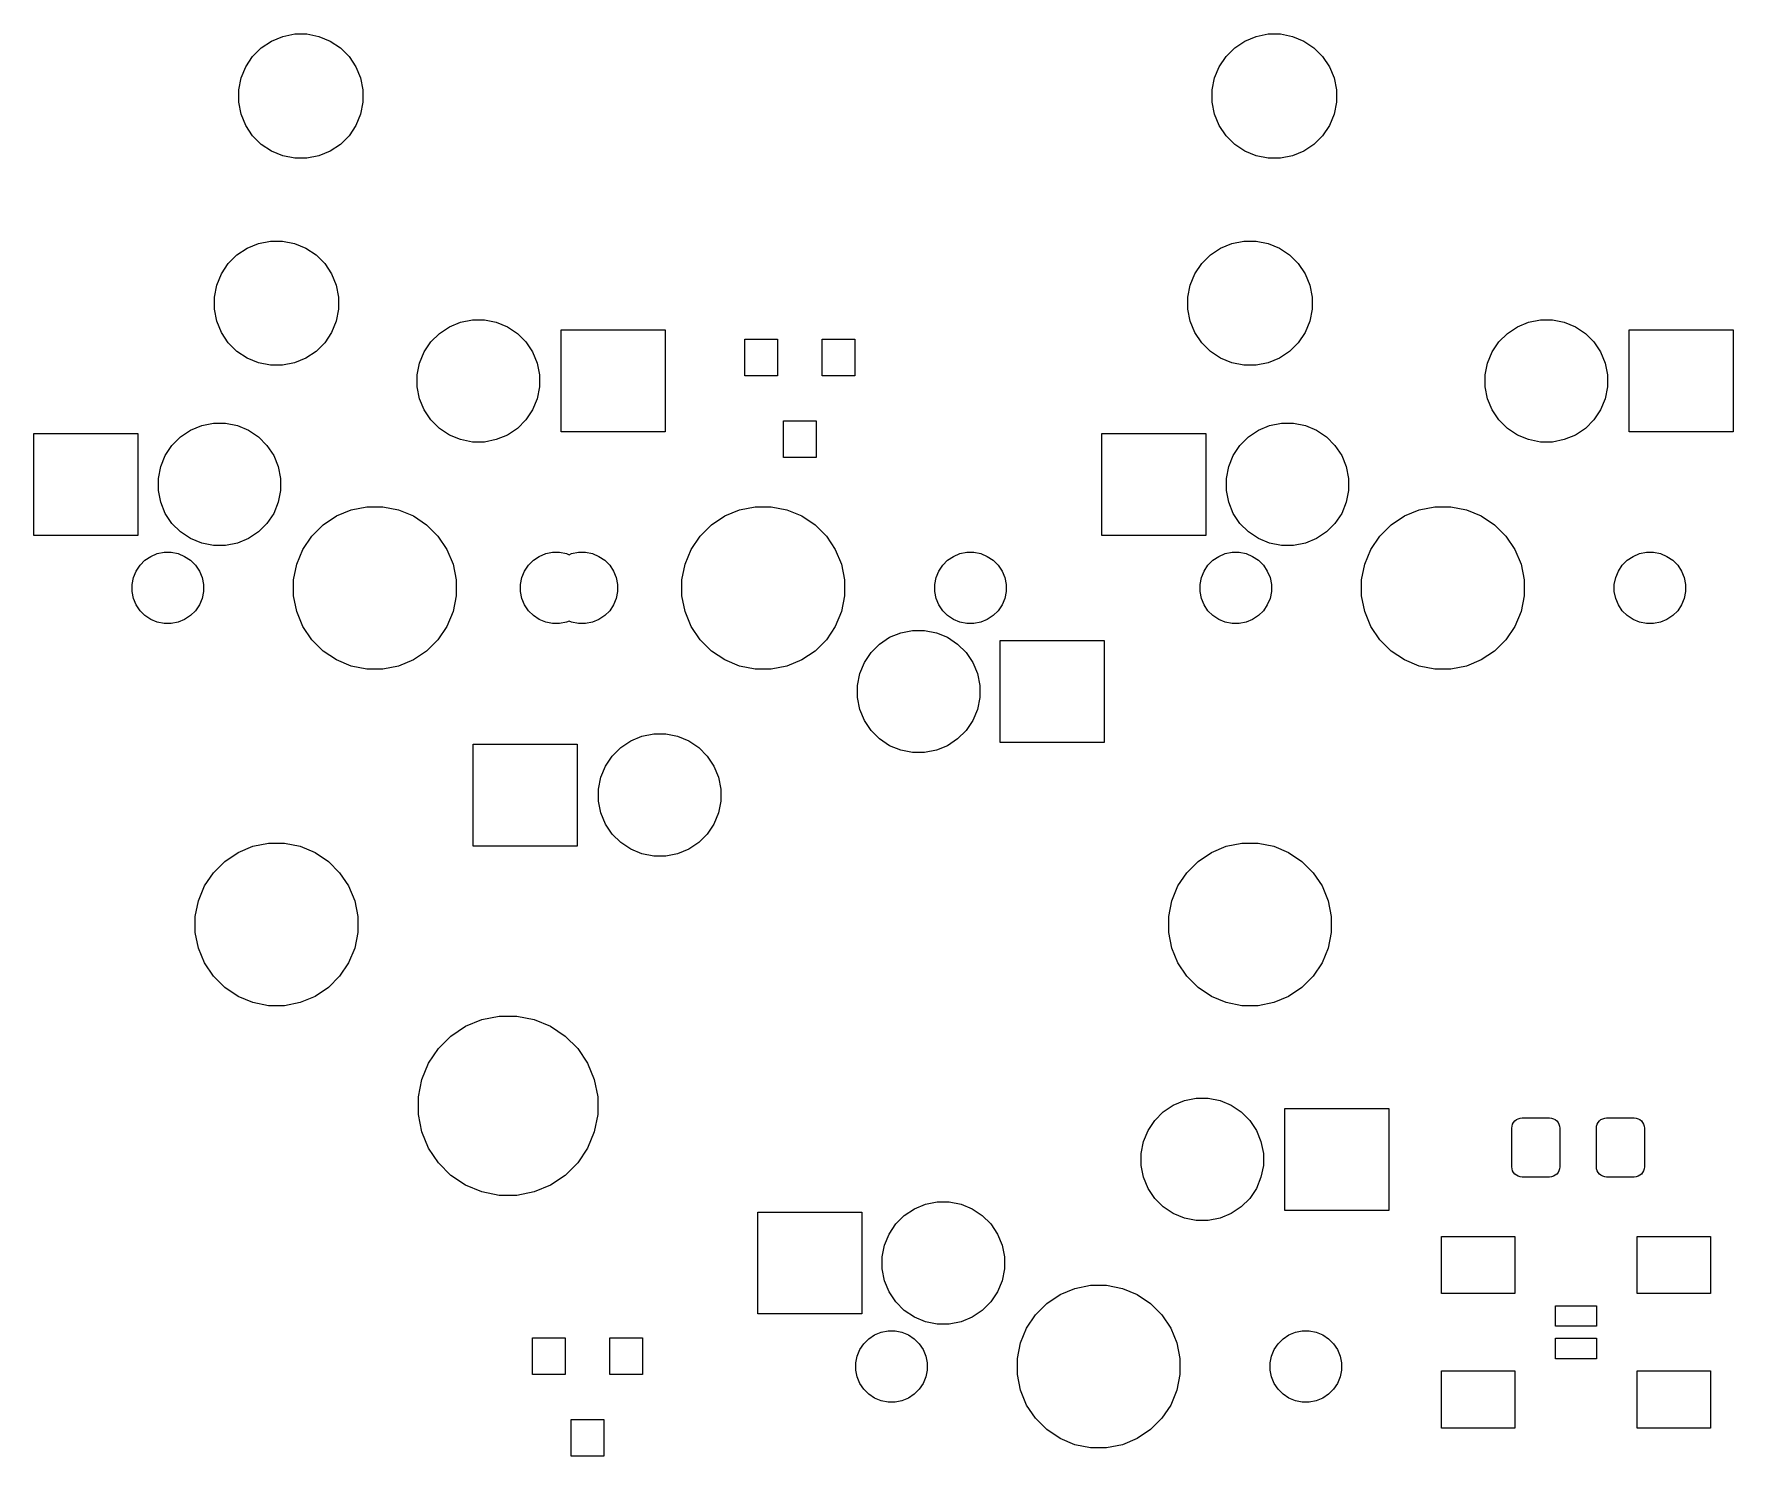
# Model space of a CAD drawing. Extents: x 25 to 360, y 20 to 134.
# Drawn here: x 318.78 to 360.45, y 39 to 73.89 of the extents above; entities that cross this region are included whole.
import ezdxf

# ---------------------------------------------------------------- set-up
doc = ezdxf.new("R2010")
doc.units = 0
doc.layers.add('BLACK', color=7, linetype='CONTINUOUS')

msp = doc.modelspace()

# ---------------------------------------------------------------- linework, layer by layer
at = {"layer": 'BLACK', "linetype": 'CONTINUOUS'}
for p, q in [((324.603, 73.713), (324.88, 73.8278)), ((324.88, 73.8278), (325.175, 73.8864)), ((325.175, 73.8864), (325.475, 73.8864)), ((325.475, 73.8864), (325.769, 73.8278)), ((325.769, 73.8278), (326.047, 73.713)), ((348.479, 73.713), (348.756, 73.8278)), ((348.756, 73.8278), (349.051, 73.8864)), ((349.051, 73.8864), (349.351, 73.8864)), ((349.351, 73.8864), (349.645, 73.8278)), ((349.645, 73.8278), (349.923, 73.713)), ((324.141, 73.3339), (324.353, 73.5462)), ((324.353, 73.5462), (324.603, 73.713)), ((326.047, 73.713), (326.296, 73.5462)), ((326.296, 73.5462), (326.509, 73.3339)), ((348.017, 73.3339), (348.229, 73.5462)), ((348.229, 73.5462), (348.479, 73.713)), ((349.923, 73.713), (350.172, 73.5462)), ((350.172, 73.5462), (350.385, 73.3339)), ((323.859, 72.8069), (323.974, 73.0843)), ((323.974, 73.0843), (324.141, 73.3339)), ((326.509, 73.3339), (326.675, 73.0843)), ((326.675, 73.0843), (326.79, 72.8069)), ((347.735, 72.8069), (347.85, 73.0843)), ((347.85, 73.0843), (348.017, 73.3339)), ((350.385, 73.3339), (350.551, 73.0843)), ((350.551, 73.0843), (350.666, 72.8069)), ((323.801, 72.5125), (323.859, 72.8069)), ((323.801, 72.2123), (323.801, 72.5125)), ((326.79, 72.8069), (326.849, 72.5125)), ((326.849, 72.5125), (326.849, 72.2123)), ((347.677, 72.5125), (347.735, 72.8069)), ((347.677, 72.2123), (347.677, 72.5125)), ((350.666, 72.8069), (350.725, 72.5125)), ((350.725, 72.5125), (350.725, 72.2123)), ((323.859, 71.9179), (323.801, 72.2123)), ((326.849, 72.2123), (326.79, 71.9179)), ((347.735, 71.9179), (347.677, 72.2123)), ((350.725, 72.2123), (350.666, 71.9179)), ((323.974, 71.6405), (323.859, 71.9179)), ((326.79, 71.9179), (326.675, 71.6405)), ((347.85, 71.6405), (347.735, 71.9179)), ((350.666, 71.9179), (350.551, 71.6405)), ((324.141, 71.3909), (323.974, 71.6405)), ((324.353, 71.1786), (324.141, 71.3909)), ((326.509, 71.3909), (326.296, 71.1786)), ((326.675, 71.6405), (326.509, 71.3909)), ((348.017, 71.3909), (347.85, 71.6405)), ((348.229, 71.1786), (348.017, 71.3909)), ((350.385, 71.3909), (350.172, 71.1786)), ((350.551, 71.6405), (350.385, 71.3909)), ((324.603, 71.0119), (324.353, 71.1786)), ((324.88, 70.897), (324.603, 71.0119)), ((325.175, 70.8384), (324.88, 70.897)), ((325.769, 70.897), (325.475, 70.8384)), ((326.047, 71.0119), (325.769, 70.897)), ((326.296, 71.1786), (326.047, 71.0119)), ((348.479, 71.0119), (348.229, 71.1786)), ((348.756, 70.897), (348.479, 71.0119)), ((349.051, 70.8384), (348.756, 70.897)), ((349.645, 70.897), (349.351, 70.8384)), ((349.923, 71.0119), (349.645, 70.897)), ((350.172, 71.1786), (349.923, 71.0119)), ((325.475, 70.8384), (325.175, 70.8384)), ((349.351, 70.8384), (349.051, 70.8384)), ((324.284, 68.7478), (324.578, 68.8064)), ((324.578, 68.8064), (324.879, 68.8064)), ((324.879, 68.8064), (325.173, 68.7478)), ((348.16, 68.7478), (348.454, 68.8064)), ((348.454, 68.8064), (348.755, 68.8064)), ((348.755, 68.8064), (349.049, 68.7478)), ((323.545, 68.2539), (323.757, 68.4662)), ((323.757, 68.4662), (324.007, 68.633)), ((324.007, 68.633), (324.284, 68.7478)), ((325.173, 68.7478), (325.45, 68.633)), ((325.45, 68.633), (325.7, 68.4662)), ((325.7, 68.4662), (325.912, 68.2539)), ((347.421, 68.2539), (347.633, 68.4662)), ((347.633, 68.4662), (347.883, 68.633)), ((347.883, 68.633), (348.16, 68.7478)), ((349.049, 68.7478), (349.326, 68.633)), ((349.326, 68.633), (349.576, 68.4662)), ((349.576, 68.4662), (349.788, 68.2539)), ((323.263, 67.7269), (323.378, 68.0043)), ((323.378, 68.0043), (323.545, 68.2539)), ((325.912, 68.2539), (326.079, 68.0043)), ((326.079, 68.0043), (326.194, 67.7269)), ((347.139, 67.7269), (347.254, 68.0043)), ((347.254, 68.0043), (347.421, 68.2539)), ((349.788, 68.2539), (349.955, 68.0043)), ((349.955, 68.0043), (350.07, 67.7269)), ((323.204, 67.4325), (323.263, 67.7269)), ((326.194, 67.7269), (326.252, 67.4325)), ((347.08, 67.4325), (347.139, 67.7269)), ((350.07, 67.7269), (350.128, 67.4325)), ((323.204, 67.1323), (323.204, 67.4325)), ((323.263, 66.8379), (323.204, 67.1323)), ((326.252, 67.1323), (326.194, 66.8379)), ((326.252, 67.4325), (326.252, 67.1323)), ((347.08, 67.1323), (347.08, 67.4325)), ((347.139, 66.8379), (347.08, 67.1323)), ((350.128, 67.1323), (350.07, 66.8379)), ((350.128, 67.4325), (350.128, 67.1323)), ((323.378, 66.5605), (323.263, 66.8379)), ((326.194, 66.8379), (326.079, 66.5605)), ((328.724, 66.5425), (328.97, 66.7067)), ((328.97, 66.7067), (329.243, 66.8198)), ((329.243, 66.8198), (329.533, 66.8774)), ((329.533, 66.8774), (329.828, 66.8774)), ((329.828, 66.8774), (330.118, 66.8198)), ((330.118, 66.8198), (330.391, 66.7067)), ((330.391, 66.7067), (330.636, 66.5425)), ((347.254, 66.5605), (347.139, 66.8379)), ((350.07, 66.8379), (349.955, 66.5605)), ((354.918, 66.5425), (355.163, 66.7067)), ((355.163, 66.7067), (355.436, 66.8198)), ((355.436, 66.8198), (355.726, 66.8774)), ((355.726, 66.8774), (356.022, 66.8774)), ((356.022, 66.8774), (356.312, 66.8198)), ((356.312, 66.8198), (356.585, 66.7067)), ((356.585, 66.7067), (356.83, 66.5425)), ((323.545, 66.3109), (323.378, 66.5605)), ((323.757, 66.0986), (323.545, 66.3109)), ((325.912, 66.3109), (325.7, 66.0986)), ((326.079, 66.5605), (325.912, 66.3109)), ((328.351, 66.0879), (328.515, 66.3336)), ((328.515, 66.3336), (328.724, 66.5425)), ((330.636, 66.5425), (330.845, 66.3336)), ((330.845, 66.3336), (331.01, 66.0879)), ((331.707, 64.1274), (331.707, 66.6274)), ((331.707, 66.6274), (334.257, 66.6274)), ((334.257, 66.6274), (334.257, 64.1274)), ((336.213, 65.4974), (336.213, 66.3974)), ((336.213, 66.3974), (337.013, 66.3974)), ((337.013, 66.3974), (337.013, 65.4974)), ((338.113, 65.4974), (338.113, 66.3974)), ((338.113, 66.3974), (338.913, 66.3974)), ((338.913, 66.3974), (338.913, 65.4974)), ((347.421, 66.3109), (347.254, 66.5605)), ((347.633, 66.0986), (347.421, 66.3109)), ((349.788, 66.3109), (349.576, 66.0986)), ((349.955, 66.5605), (349.788, 66.3109)), ((354.545, 66.0879), (354.709, 66.3336)), ((354.709, 66.3336), (354.918, 66.5425)), ((356.83, 66.5425), (357.039, 66.3336)), ((357.039, 66.3336), (357.203, 66.0879)), ((357.901, 64.1274), (357.901, 66.6274)), ((357.901, 66.6274), (360.451, 66.6274)), ((360.451, 66.6274), (360.451, 64.1274)), ((324.007, 65.9318), (323.757, 66.0986)), ((324.284, 65.817), (324.007, 65.9318)), ((325.45, 65.9318), (325.173, 65.817)), ((325.7, 66.0986), (325.45, 65.9318)), ((328.238, 65.8149), (328.351, 66.0879)), ((331.01, 66.0879), (331.123, 65.8149)), ((347.883, 65.9318), (347.633, 66.0986)), ((348.16, 65.817), (347.883, 65.9318)), ((349.326, 65.9318), (349.049, 65.817)), ((349.576, 66.0986), (349.326, 65.9318)), ((354.432, 65.8149), (354.545, 66.0879)), ((357.203, 66.0879), (357.316, 65.8149)), ((324.578, 65.7584), (324.284, 65.817)), ((324.879, 65.7584), (324.578, 65.7584)), ((325.173, 65.817), (324.879, 65.7584)), ((328.18, 65.5251), (328.238, 65.8149)), ((328.18, 65.2297), (328.18, 65.5251)), ((331.123, 65.8149), (331.18, 65.5251)), ((331.18, 65.5251), (331.18, 65.2297)), ((337.013, 65.4974), (336.213, 65.4974)), ((338.913, 65.4974), (338.113, 65.4974)), ((348.454, 65.7584), (348.16, 65.817)), ((348.755, 65.7584), (348.454, 65.7584)), ((349.049, 65.817), (348.755, 65.7584)), ((354.374, 65.5251), (354.432, 65.8149)), ((354.374, 65.2297), (354.374, 65.5251)), ((357.316, 65.8149), (357.374, 65.5251)), ((357.374, 65.5251), (357.374, 65.2297)), ((328.238, 64.9399), (328.18, 65.2297)), ((331.18, 65.2297), (331.123, 64.9399)), ((354.432, 64.9399), (354.374, 65.2297)), ((357.374, 65.2297), (357.316, 64.9399)), ((328.351, 64.6669), (328.238, 64.9399)), ((328.515, 64.4212), (328.351, 64.6669)), ((331.01, 64.6669), (330.845, 64.4212)), ((331.123, 64.9399), (331.01, 64.6669)), ((354.545, 64.6669), (354.432, 64.9399)), ((354.709, 64.4212), (354.545, 64.6669)), ((357.203, 64.6669), (357.039, 64.4212)), ((357.316, 64.9399), (357.203, 64.6669)), ((322.62, 64.1667), (322.893, 64.2798)), ((322.893, 64.2798), (323.183, 64.3374)), ((323.183, 64.3374), (323.478, 64.3374)), ((323.478, 64.3374), (323.768, 64.2798)), ((323.768, 64.2798), (324.041, 64.1667)), ((328.724, 64.2123), (328.515, 64.4212)), ((328.97, 64.0481), (328.724, 64.2123)), ((330.636, 64.2123), (330.391, 64.0481)), ((330.845, 64.4212), (330.636, 64.2123)), ((337.163, 63.4974), (337.163, 64.3974)), ((337.163, 64.3974), (337.963, 64.3974)), ((337.963, 64.3974), (337.963, 63.4974)), ((348.813, 64.1667), (349.086, 64.2798)), ((349.086, 64.2798), (349.376, 64.3374)), ((349.376, 64.3374), (349.672, 64.3374)), ((349.672, 64.3374), (349.962, 64.2798)), ((349.962, 64.2798), (350.235, 64.1667)), ((354.918, 64.2123), (354.709, 64.4212)), ((355.163, 64.0481), (354.918, 64.2123)), ((356.83, 64.2123), (356.585, 64.0481)), ((357.039, 64.4212), (356.83, 64.2123)), ((318.78, 61.5874), (318.78, 64.0874)), ((318.78, 64.0874), (321.33, 64.0874)), ((321.33, 64.0874), (321.33, 61.5874)), ((322.001, 63.5479), (322.165, 63.7936)), ((322.165, 63.7936), (322.374, 64.0025)), ((322.374, 64.0025), (322.62, 64.1667)), ((324.041, 64.1667), (324.286, 64.0025)), ((324.286, 64.0025), (324.495, 63.7936)), ((324.495, 63.7936), (324.66, 63.5479)), ((329.243, 63.935), (328.97, 64.0481)), ((329.533, 63.8774), (329.243, 63.935)), ((329.828, 63.8774), (329.533, 63.8774)), ((330.118, 63.935), (329.828, 63.8774)), ((330.391, 64.0481), (330.118, 63.935)), ((334.257, 64.1274), (331.707, 64.1274)), ((344.974, 61.5874), (344.974, 64.0874)), ((344.974, 64.0874), (347.524, 64.0874)), ((347.524, 64.0874), (347.524, 61.5874)), ((348.195, 63.5479), (348.359, 63.7936)), ((348.359, 63.7936), (348.568, 64.0025)), ((348.568, 64.0025), (348.813, 64.1667)), ((350.235, 64.1667), (350.48, 64.0025)), ((350.48, 64.0025), (350.689, 63.7936)), ((350.689, 63.7936), (350.853, 63.5479)), ((355.436, 63.9351), (355.163, 64.0481)), ((355.726, 63.8774), (355.436, 63.9351)), ((356.022, 63.8774), (355.726, 63.8774)), ((356.312, 63.9351), (356.022, 63.8774)), ((356.585, 64.0481), (356.312, 63.9351)), ((360.451, 64.1274), (357.901, 64.1274)), ((321.888, 63.2749), (322.001, 63.5479)), ((324.66, 63.5479), (324.773, 63.2749)), ((337.963, 63.4974), (337.163, 63.4974)), ((348.082, 63.2749), (348.195, 63.5479)), ((350.853, 63.5479), (350.966, 63.2749)), ((321.83, 62.9851), (321.888, 63.2749)), ((321.83, 62.6897), (321.83, 62.9851)), ((324.773, 63.2749), (324.83, 62.9851)), ((324.83, 62.9851), (324.83, 62.6897)), ((348.024, 62.9851), (348.082, 63.2749)), ((348.024, 62.6897), (348.024, 62.9851)), ((350.966, 63.2749), (351.024, 62.9851)), ((351.024, 62.9851), (351.024, 62.6897)), ((321.888, 62.3999), (321.83, 62.6897)), ((324.83, 62.6897), (324.773, 62.3999)), ((348.082, 62.3999), (348.024, 62.6897)), ((351.024, 62.6897), (350.966, 62.3999)), ((322.001, 62.1269), (321.888, 62.3999)), ((322.165, 61.8812), (322.001, 62.1269)), ((324.66, 62.1269), (324.495, 61.8812)), ((324.773, 62.3999), (324.66, 62.1269)), ((326.196, 62.0644), (326.559, 62.2147)), ((326.559, 62.2147), (326.944, 62.2913)), ((326.944, 62.2913), (327.337, 62.2913)), ((327.337, 62.2913), (327.722, 62.2147)), ((327.722, 62.2147), (328.085, 62.0644)), ((335.722, 62.0644), (336.085, 62.2147)), ((336.085, 62.2147), (336.47, 62.2913)), ((336.47, 62.2913), (336.863, 62.2913)), ((336.863, 62.2913), (337.248, 62.2147)), ((337.248, 62.2147), (337.611, 62.0644)), ((348.195, 62.1269), (348.082, 62.3999)), ((348.359, 61.8812), (348.195, 62.1269)), ((350.853, 62.1269), (350.689, 61.8812)), ((350.966, 62.3999), (350.853, 62.1269)), ((352.39, 62.0644), (352.752, 62.2147)), ((352.752, 62.2147), (353.138, 62.2913)), ((353.138, 62.2913), (353.53, 62.2913)), ((353.53, 62.2913), (353.916, 62.2147)), ((353.916, 62.2147), (354.278, 62.0644)), ((322.374, 61.6723), (322.165, 61.8812)), ((324.495, 61.8812), (324.286, 61.6723)), ((325.591, 61.5684), (325.869, 61.8462)), ((325.869, 61.8462), (326.196, 62.0644)), ((328.085, 62.0644), (328.411, 61.8462)), ((328.411, 61.8462), (328.689, 61.5684)), ((335.118, 61.5684), (335.395, 61.8462)), ((335.395, 61.8462), (335.722, 62.0644)), ((337.611, 62.0644), (337.938, 61.8462)), ((337.938, 61.8462), (338.215, 61.5684)), ((348.568, 61.6723), (348.359, 61.8812)), ((350.689, 61.8812), (350.48, 61.6723)), ((351.785, 61.5684), (352.063, 61.8462)), ((352.063, 61.8462), (352.39, 62.0644)), ((354.278, 62.0644), (354.605, 61.8462)), ((354.605, 61.8462), (354.883, 61.5684)), ((321.33, 61.5874), (318.78, 61.5874)), ((322.62, 61.5081), (322.374, 61.6723)), ((322.893, 61.395), (322.62, 61.5081)), ((323.183, 61.3374), (322.893, 61.395)), ((323.478, 61.3374), (323.183, 61.3374)), ((323.768, 61.395), (323.478, 61.3374)), ((324.041, 61.5081), (323.768, 61.395)), ((324.286, 61.6723), (324.041, 61.5081)), ((325.373, 61.2419), (325.591, 61.5684)), ((328.689, 61.5684), (328.907, 61.2419)), ((334.9, 61.2419), (335.118, 61.5684)), ((338.215, 61.5684), (338.433, 61.2419)), ((347.524, 61.5874), (344.974, 61.5874)), ((348.813, 61.5081), (348.568, 61.6723)), ((349.086, 61.3951), (348.813, 61.5081)), ((349.376, 61.3374), (349.086, 61.3951)), ((349.672, 61.3374), (349.376, 61.3374)), ((349.962, 61.3951), (349.672, 61.3374)), ((350.235, 61.5081), (349.962, 61.3951)), ((350.48, 61.6723), (350.235, 61.5081)), ((351.567, 61.2419), (351.785, 61.5684)), ((354.883, 61.5684), (355.101, 61.2419)), ((321.285, 60.7119), (321.381, 60.8552)), ((321.381, 60.8552), (321.502, 60.9771)), ((321.502, 60.9771), (321.646, 61.0728)), ((321.646, 61.0728), (321.805, 61.1388)), ((321.805, 61.1388), (321.974, 61.1724)), ((321.974, 61.1724), (322.146, 61.1724)), ((322.146, 61.1724), (322.315, 61.1388)), ((322.315, 61.1388), (322.475, 61.0728)), ((322.475, 61.0728), (322.618, 60.9771)), ((322.618, 60.9771), (322.74, 60.8552)), ((322.74, 60.8552), (322.836, 60.7119)), ((325.146, 60.4938), (325.223, 60.879)), ((325.223, 60.879), (325.373, 61.2419)), ((328.907, 61.2419), (329.058, 60.879)), ((329.058, 60.879), (329.134, 60.4938)), ((330.811, 60.7119), (330.907, 60.8552)), ((330.907, 60.8552), (331.029, 60.9771)), ((331.029, 60.9771), (331.172, 61.0728)), ((331.172, 61.0728), (331.331, 61.1388)), ((331.331, 61.1388), (331.5, 61.1724)), ((331.5, 61.1724), (331.673, 61.1724)), ((331.673, 61.1724), (331.842, 61.1388)), ((331.842, 61.1388), (331.903, 61.1132)), ((331.903, 61.1132), (331.965, 61.1388)), ((331.965, 61.1388), (332.134, 61.1724)), ((332.134, 61.1724), (332.306, 61.1724)), ((332.306, 61.1724), (332.475, 61.1388)), ((332.475, 61.1388), (332.635, 61.0728)), ((332.635, 61.0728), (332.778, 60.9771)), ((332.778, 60.9771), (332.9, 60.8552)), ((332.9, 60.8552), (332.996, 60.7119)), ((334.673, 60.4938), (334.749, 60.879)), ((334.749, 60.879), (334.9, 61.2419)), ((338.433, 61.2419), (338.584, 60.879)), ((338.584, 60.879), (338.66, 60.4938)), ((340.971, 60.7119), (341.067, 60.8552)), ((341.067, 60.8552), (341.189, 60.9771)), ((341.189, 60.9771), (341.332, 61.0728)), ((341.332, 61.0728), (341.491, 61.1388)), ((341.491, 61.1388), (341.66, 61.1724)), ((341.66, 61.1724), (341.833, 61.1724)), ((341.833, 61.1724), (342.002, 61.1388)), ((342.002, 61.1388), (342.161, 61.0728)), ((342.161, 61.0728), (342.304, 60.9771)), ((342.304, 60.9771), (342.426, 60.8552)), ((342.426, 60.8552), (342.522, 60.7119)), ((347.479, 60.7119), (347.574, 60.8552)), ((347.574, 60.8552), (347.696, 60.9771)), ((347.696, 60.9771), (347.84, 61.0728)), ((347.84, 61.0728), (347.999, 61.1388)), ((347.999, 61.1388), (348.168, 61.1724)), ((348.168, 61.1724), (348.34, 61.1724)), ((348.34, 61.1724), (348.509, 61.1388)), ((348.509, 61.1388), (348.668, 61.0728)), ((348.668, 61.0728), (348.812, 60.9771)), ((348.812, 60.9771), (348.934, 60.8552)), ((348.934, 60.8552), (349.029, 60.7119)), ((351.34, 60.4938), (351.417, 60.879)), ((351.417, 60.879), (351.567, 61.2419)), ((355.101, 61.2419), (355.251, 60.879)), ((355.251, 60.879), (355.328, 60.4938)), ((357.639, 60.7119), (357.734, 60.8552)), ((357.734, 60.8552), (357.856, 60.9771)), ((357.856, 60.9771), (358, 61.0728)), ((358, 61.0728), (358.159, 61.1388)), ((358.159, 61.1388), (358.328, 61.1724)), ((358.328, 61.1724), (358.5, 61.1724)), ((358.5, 61.1724), (358.669, 61.1388)), ((358.669, 61.1388), (358.828, 61.0728)), ((358.828, 61.0728), (358.972, 60.9771)), ((358.972, 60.9771), (359.094, 60.8552)), ((359.094, 60.8552), (359.189, 60.7119)), ((321.185, 60.3836), (321.219, 60.5526)), ((321.219, 60.5526), (321.285, 60.7119)), ((322.836, 60.7119), (322.902, 60.5526)), ((322.902, 60.5526), (322.935, 60.3836)), ((325.146, 60.101), (325.146, 60.4938)), ((329.134, 60.4938), (329.134, 60.101)), ((330.711, 60.3836), (330.745, 60.5526)), ((330.745, 60.5526), (330.811, 60.7119)), ((332.996, 60.7119), (333.062, 60.5526)), ((333.062, 60.5526), (333.095, 60.3836)), ((334.673, 60.101), (334.673, 60.4938)), ((338.66, 60.4938), (338.66, 60.101)), ((340.871, 60.3836), (340.905, 60.5526)), ((340.905, 60.5526), (340.971, 60.7119)), ((342.522, 60.7119), (342.588, 60.5526)), ((342.588, 60.5526), (342.621, 60.3836)), ((347.379, 60.3836), (347.413, 60.5526)), ((347.413, 60.5526), (347.479, 60.7119)), ((349.029, 60.7119), (349.095, 60.5526)), ((349.095, 60.5526), (349.129, 60.3836)), ((351.34, 60.101), (351.34, 60.4938)), ((355.328, 60.4938), (355.328, 60.101)), ((357.539, 60.3836), (357.573, 60.5526)), ((357.573, 60.5526), (357.639, 60.7119)), ((359.189, 60.7119), (359.255, 60.5526)), ((359.255, 60.5526), (359.289, 60.3836)), ((321.185, 60.2112), (321.185, 60.3836)), ((321.219, 60.0422), (321.185, 60.2112)), ((321.285, 59.8829), (321.219, 60.0422)), ((322.902, 60.0422), (322.836, 59.8829)), ((322.935, 60.2112), (322.902, 60.0422)), ((322.935, 60.3836), (322.935, 60.2112)), ((325.223, 59.7158), (325.146, 60.101)), ((329.134, 60.101), (329.058, 59.7158)), ((330.711, 60.2112), (330.711, 60.3836)), ((330.745, 60.0422), (330.711, 60.2112)), ((330.811, 59.8829), (330.745, 60.0422)), ((333.062, 60.0422), (332.996, 59.8829)), ((333.095, 60.2112), (333.062, 60.0422)), ((333.095, 60.3836), (333.095, 60.2112)), ((334.749, 59.7158), (334.673, 60.101)), ((338.66, 60.101), (338.584, 59.7158)), ((340.871, 60.2112), (340.871, 60.3836)), ((340.905, 60.0422), (340.871, 60.2112)), ((340.971, 59.8829), (340.905, 60.0422)), ((342.588, 60.0422), (342.522, 59.8829)), ((342.621, 60.2112), (342.588, 60.0422)), ((342.621, 60.3836), (342.621, 60.2112)), ((347.379, 60.2112), (347.379, 60.3836)), ((347.413, 60.0422), (347.379, 60.2112)), ((347.479, 59.8829), (347.413, 60.0422)), ((349.095, 60.0422), (349.029, 59.8829)), ((349.129, 60.2112), (349.095, 60.0422)), ((349.129, 60.3836), (349.129, 60.2112)), ((351.417, 59.7158), (351.34, 60.101)), ((355.328, 60.101), (355.251, 59.7158)), ((357.539, 60.2112), (357.539, 60.3836)), ((357.573, 60.0422), (357.539, 60.2112)), ((357.639, 59.8829), (357.573, 60.0422)), ((359.255, 60.0422), (359.189, 59.8829)), ((359.289, 60.2112), (359.255, 60.0422)), ((359.289, 60.3836), (359.289, 60.2112)), ((321.381, 59.7396), (321.285, 59.8829)), ((321.502, 59.6177), (321.381, 59.7396)), ((321.646, 59.522), (321.502, 59.6177)), ((322.618, 59.6177), (322.475, 59.522)), ((322.74, 59.7396), (322.618, 59.6177)), ((322.836, 59.8829), (322.74, 59.7396)), ((325.373, 59.3529), (325.223, 59.7158)), ((329.058, 59.7158), (328.907, 59.3529)), ((330.907, 59.7396), (330.811, 59.8829)), ((331.029, 59.6177), (330.907, 59.7396)), ((331.172, 59.522), (331.029, 59.6177)), ((332.778, 59.6177), (332.635, 59.522)), ((332.9, 59.7396), (332.778, 59.6177)), ((332.996, 59.8829), (332.9, 59.7396)), ((334.9, 59.3529), (334.749, 59.7158)), ((338.584, 59.7158), (338.433, 59.3529)), ((341.067, 59.7396), (340.971, 59.8829)), ((341.189, 59.6177), (341.067, 59.7396)), ((341.332, 59.522), (341.189, 59.6177)), ((342.304, 59.6177), (342.161, 59.522)), ((342.426, 59.7396), (342.304, 59.6177)), ((342.522, 59.8829), (342.426, 59.7396)), ((347.574, 59.7396), (347.479, 59.8829)), ((347.696, 59.6178), (347.574, 59.7396)), ((347.84, 59.522), (347.696, 59.6178)), ((348.812, 59.6178), (348.668, 59.522)), ((348.934, 59.7396), (348.812, 59.6178)), ((349.029, 59.8829), (348.934, 59.7396)), ((351.567, 59.3529), (351.417, 59.7158)), ((355.251, 59.7158), (355.101, 59.3529)), ((357.734, 59.7396), (357.639, 59.8829)), ((357.856, 59.6178), (357.734, 59.7396)), ((358, 59.522), (357.856, 59.6178)), ((358.972, 59.6178), (358.828, 59.522)), ((359.094, 59.7396), (358.972, 59.6178)), ((359.189, 59.8829), (359.094, 59.7396)), ((321.805, 59.456), (321.646, 59.522)), ((321.974, 59.4224), (321.805, 59.456)), ((322.146, 59.4224), (321.974, 59.4224)), ((322.315, 59.456), (322.146, 59.4224)), ((322.475, 59.522), (322.315, 59.456)), ((325.591, 59.0264), (325.373, 59.3529)), ((328.907, 59.3529), (328.689, 59.0264)), ((331.331, 59.456), (331.172, 59.522)), ((331.5, 59.4224), (331.331, 59.456)), ((331.673, 59.4224), (331.5, 59.4224)), ((331.842, 59.456), (331.673, 59.4224)), ((331.903, 59.4816), (331.842, 59.456)), ((331.965, 59.456), (331.903, 59.4816)), ((332.134, 59.4224), (331.965, 59.456)), ((332.306, 59.4224), (332.134, 59.4224)), ((332.475, 59.456), (332.306, 59.4224)), ((332.635, 59.522), (332.475, 59.456)), ((335.118, 59.0264), (334.9, 59.3529)), ((338.433, 59.3529), (338.215, 59.0264)), ((339.766, 59.0867), (340.039, 59.1998)), ((340.039, 59.1998), (340.329, 59.2574)), ((340.329, 59.2574), (340.624, 59.2574)), ((340.624, 59.2574), (340.914, 59.1998)), ((340.914, 59.1998), (341.187, 59.0867)), ((341.491, 59.456), (341.332, 59.522)), ((341.66, 59.4224), (341.491, 59.456)), ((341.833, 59.4224), (341.66, 59.4224)), ((342.002, 59.456), (341.833, 59.4224)), ((342.161, 59.522), (342.002, 59.456)), ((347.999, 59.456), (347.84, 59.522)), ((348.168, 59.4224), (347.999, 59.456)), ((348.34, 59.4224), (348.168, 59.4224)), ((348.509, 59.456), (348.34, 59.4224)), ((348.668, 59.522), (348.509, 59.456)), ((351.785, 59.0264), (351.567, 59.3529)), ((355.101, 59.3529), (354.883, 59.0264)), ((358.159, 59.456), (358, 59.522)), ((358.328, 59.4224), (358.159, 59.456)), ((358.5, 59.4224), (358.328, 59.4224)), ((358.669, 59.456), (358.5, 59.4224)), ((358.828, 59.522), (358.669, 59.456)), ((325.869, 58.7486), (325.591, 59.0264)), ((328.689, 59.0264), (328.411, 58.7486)), ((335.395, 58.7486), (335.118, 59.0264)), ((338.215, 59.0264), (337.938, 58.7486)), ((339.311, 58.7136), (339.52, 58.9225)), ((339.52, 58.9225), (339.766, 59.0867)), ((341.187, 59.0867), (341.433, 58.9225)), ((341.433, 58.9225), (341.642, 58.7136)), ((342.476, 56.5074), (342.476, 59.0074)), ((342.476, 59.0074), (345.026, 59.0074)), ((345.026, 59.0074), (345.026, 56.5074)), ((352.063, 58.7486), (351.785, 59.0264)), ((354.883, 59.0264), (354.605, 58.7486)), ((326.196, 58.5304), (325.869, 58.7486)), ((326.559, 58.3801), (326.196, 58.5304)), ((326.944, 58.3035), (326.559, 58.3801)), ((327.722, 58.3801), (327.337, 58.3035)), ((328.085, 58.5304), (327.722, 58.3801)), ((328.411, 58.7486), (328.085, 58.5304)), ((335.722, 58.5304), (335.395, 58.7486)), ((336.085, 58.3801), (335.722, 58.5304)), ((336.47, 58.3035), (336.085, 58.3801)), ((337.248, 58.3801), (336.863, 58.3035)), ((337.611, 58.5304), (337.248, 58.3801)), ((337.938, 58.7486), (337.611, 58.5304)), ((339.034, 58.1949), (339.147, 58.4679)), ((339.147, 58.4679), (339.311, 58.7136)), ((341.642, 58.7136), (341.806, 58.4679)), ((341.806, 58.4679), (341.919, 58.1949)), ((352.39, 58.5304), (352.063, 58.7486)), ((352.752, 58.3801), (352.39, 58.5304)), ((353.138, 58.3035), (352.752, 58.3801)), ((353.916, 58.3801), (353.53, 58.3035)), ((354.278, 58.5304), (353.916, 58.3801)), ((354.605, 58.7486), (354.278, 58.5304)), ((327.337, 58.3035), (326.944, 58.3035)), ((336.863, 58.3035), (336.47, 58.3035)), ((338.976, 57.9051), (339.034, 58.1949)), ((341.919, 58.1949), (341.976, 57.9051)), ((353.53, 58.3035), (353.138, 58.3035)), ((338.976, 57.6097), (338.976, 57.9051)), ((339.034, 57.3199), (338.976, 57.6097)), ((341.976, 57.6097), (341.919, 57.3199)), ((341.976, 57.9051), (341.976, 57.6097)), ((339.147, 57.0469), (339.034, 57.3199)), ((341.919, 57.3199), (341.806, 57.0469)), ((333.689, 56.6598), (333.979, 56.7174)), ((333.979, 56.7174), (334.274, 56.7174)), ((334.274, 56.7174), (334.564, 56.6598)), ((339.311, 56.8012), (339.147, 57.0469)), ((339.52, 56.5923), (339.311, 56.8012)), ((341.642, 56.8012), (341.433, 56.5923)), ((341.806, 57.0469), (341.642, 56.8012)), ((329.549, 53.9674), (329.549, 56.4674)), ((329.549, 56.4674), (332.099, 56.4674)), ((332.099, 56.4674), (332.099, 53.9674)), ((332.961, 56.1736), (333.17, 56.3825)), ((333.17, 56.3825), (333.416, 56.5467)), ((333.416, 56.5467), (333.689, 56.6598)), ((334.564, 56.6598), (334.837, 56.5467)), ((334.837, 56.5467), (335.083, 56.3825)), ((335.083, 56.3825), (335.292, 56.1736)), ((339.766, 56.4281), (339.52, 56.5923)), ((340.039, 56.315), (339.766, 56.4281)), ((340.329, 56.2574), (340.039, 56.315)), ((340.624, 56.2574), (340.329, 56.2574)), ((340.914, 56.315), (340.624, 56.2574)), ((341.187, 56.4281), (340.914, 56.315)), ((341.433, 56.5923), (341.187, 56.4281)), ((345.026, 56.5074), (342.476, 56.5074)), ((332.684, 55.6549), (332.797, 55.9279)), ((332.797, 55.9279), (332.961, 56.1736)), ((335.292, 56.1736), (335.456, 55.9279)), ((335.456, 55.9279), (335.569, 55.6549)), ((332.626, 55.3651), (332.684, 55.6549)), ((335.569, 55.6549), (335.626, 55.3651)), ((332.626, 55.0697), (332.626, 55.3651)), ((332.684, 54.7799), (332.626, 55.0697)), ((335.626, 55.0697), (335.569, 54.7799)), ((335.626, 55.3651), (335.626, 55.0697)), ((332.797, 54.5069), (332.684, 54.7799)), ((335.569, 54.7799), (335.456, 54.5069)), ((332.961, 54.2612), (332.797, 54.5069)), ((333.17, 54.0523), (332.961, 54.2612)), ((335.292, 54.2612), (335.083, 54.0523)), ((335.456, 54.5069), (335.292, 54.2612)), ((323.457, 53.5912), (323.784, 53.8094)), ((323.784, 53.8094), (324.147, 53.9597)), ((324.147, 53.9597), (324.532, 54.0363)), ((324.532, 54.0363), (324.925, 54.0363)), ((324.925, 54.0363), (325.31, 53.9597)), ((325.31, 53.9597), (325.673, 53.8094)), ((325.673, 53.8094), (326, 53.5912)), ((332.099, 53.9674), (329.549, 53.9674)), ((333.416, 53.8881), (333.17, 54.0523)), ((333.689, 53.775), (333.416, 53.8881)), ((333.979, 53.7174), (333.689, 53.775)), ((334.564, 53.775), (334.274, 53.7174)), ((334.837, 53.8881), (334.564, 53.775)), ((335.083, 54.0523), (334.837, 53.8881)), ((347.333, 53.5912), (347.66, 53.8094)), ((347.66, 53.8094), (348.023, 53.9597)), ((348.023, 53.9597), (348.408, 54.0363)), ((348.408, 54.0363), (348.801, 54.0363)), ((348.801, 54.0363), (349.186, 53.9597)), ((349.186, 53.9597), (349.549, 53.8094)), ((349.549, 53.8094), (349.876, 53.5912)), ((323.18, 53.3134), (323.457, 53.5912)), ((326, 53.5912), (326.277, 53.3134)), ((334.274, 53.7174), (333.979, 53.7174)), ((347.056, 53.3134), (347.333, 53.5912)), ((349.876, 53.5912), (350.153, 53.3134)), ((322.811, 52.624), (322.962, 52.9869)), ((322.962, 52.9869), (323.18, 53.3134)), ((326.277, 53.3134), (326.495, 52.9869)), ((326.495, 52.9869), (326.646, 52.624)), ((346.687, 52.624), (346.838, 52.9869)), ((346.838, 52.9869), (347.056, 53.3134)), ((350.153, 53.3134), (350.371, 52.9869)), ((350.371, 52.9869), (350.522, 52.624)), ((322.735, 52.2388), (322.811, 52.624)), ((326.646, 52.624), (326.722, 52.2388)), ((346.611, 52.2388), (346.687, 52.624)), ((350.522, 52.624), (350.598, 52.2388)), ((322.735, 51.846), (322.735, 52.2388)), ((326.722, 52.2388), (326.722, 51.846)), ((346.611, 51.846), (346.611, 52.2388)), ((350.598, 52.2388), (350.598, 51.846)), ((322.811, 51.4608), (322.735, 51.846)), ((326.722, 51.846), (326.646, 51.4608)), ((346.687, 51.4608), (346.611, 51.846)), ((350.598, 51.846), (350.522, 51.4608)), ((322.962, 51.0979), (322.811, 51.4608)), ((326.646, 51.4608), (326.495, 51.0979)), ((346.838, 51.0979), (346.687, 51.4608)), ((350.522, 51.4608), (350.371, 51.0979)), ((323.18, 50.7714), (322.962, 51.0979)), ((326.495, 51.0979), (326.277, 50.7714)), ((347.056, 50.7714), (346.838, 51.0979)), ((350.371, 51.0979), (350.153, 50.7714)), ((323.457, 50.4936), (323.18, 50.7714)), ((323.784, 50.2754), (323.457, 50.4936)), ((326, 50.4936), (325.673, 50.2754)), ((326.277, 50.7714), (326, 50.4936)), ((347.333, 50.4936), (347.056, 50.7714)), ((347.66, 50.2754), (347.333, 50.4936)), ((349.876, 50.4936), (349.549, 50.2754)), ((350.153, 50.7714), (349.876, 50.4936)), ((324.147, 50.1251), (323.784, 50.2754)), ((324.532, 50.0485), (324.147, 50.1251)), ((324.925, 50.0485), (324.532, 50.0485)), ((325.31, 50.1251), (324.925, 50.0485)), ((325.673, 50.2754), (325.31, 50.1251)), ((348.023, 50.1251), (347.66, 50.2754)), ((348.408, 50.0485), (348.023, 50.1251)), ((348.801, 50.0485), (348.408, 50.0485)), ((349.186, 50.1251), (348.801, 50.0485)), ((349.549, 50.2754), (349.186, 50.1251)), ((329.366, 49.547), (329.766, 49.7129)), ((329.766, 49.7129), (330.191, 49.7974)), ((330.191, 49.7974), (330.624, 49.7974)), ((330.624, 49.7974), (331.049, 49.7129)), ((331.049, 49.7129), (331.45, 49.547)), ((328.699, 48.9998), (329.005, 49.3062)), ((329.005, 49.3062), (329.366, 49.547)), ((331.45, 49.547), (331.81, 49.3062)), ((331.81, 49.3062), (332.117, 48.9998)), ((328.458, 48.6395), (328.699, 48.9998)), ((332.117, 48.9998), (332.357, 48.6395)), ((328.292, 48.2391), (328.458, 48.6395)), ((332.357, 48.6395), (332.523, 48.2391)), ((328.208, 47.8141), (328.292, 48.2391)), ((332.523, 48.2391), (332.608, 47.8141)), ((328.208, 47.3807), (328.208, 47.8141)), ((332.608, 47.8141), (332.608, 47.3807)), ((346.476, 47.4445), (346.722, 47.6087)), ((346.722, 47.6087), (346.995, 47.7218)), ((346.995, 47.7218), (347.284, 47.7794)), ((347.284, 47.7794), (347.58, 47.7794)), ((347.58, 47.7794), (347.87, 47.7218)), ((347.87, 47.7218), (348.143, 47.6087)), ((348.143, 47.6087), (348.388, 47.4445)), ((349.459, 45.0294), (349.459, 47.5294)), ((349.459, 47.5294), (352.009, 47.5294)), ((352.009, 47.5294), (352.009, 45.0294)), ((328.292, 46.9557), (328.208, 47.3807)), ((332.608, 47.3807), (332.523, 46.9557)), ((346.103, 46.9899), (346.267, 47.2356)), ((346.267, 47.2356), (346.476, 47.4445)), ((348.388, 47.4445), (348.597, 47.2356)), ((348.597, 47.2356), (348.761, 46.9899)), ((355.026, 47.0474), (355.031, 47.0962)), ((355.031, 47.0962), (355.046, 47.1431)), ((355.046, 47.1431), (355.069, 47.1863)), ((355.069, 47.1863), (355.1, 47.2242)), ((355.1, 47.2242), (355.138, 47.2553)), ((355.138, 47.2553), (355.181, 47.2784)), ((355.181, 47.2784), (355.228, 47.2926)), ((355.228, 47.2926), (355.276, 47.2974)), ((355.276, 47.2974), (355.951, 47.2974)), ((355.951, 47.2974), (356, 47.2926)), ((356, 47.2926), (356.047, 47.2784)), ((356.047, 47.2784), (356.09, 47.2553)), ((356.09, 47.2553), (356.128, 47.2242)), ((356.128, 47.2242), (356.159, 47.1863)), ((356.159, 47.1863), (356.182, 47.1431)), ((356.182, 47.1431), (356.197, 47.0962)), ((356.197, 47.0962), (356.201, 47.0474)), ((357.101, 47.0474), (357.106, 47.0962)), ((357.106, 47.0962), (357.121, 47.1431)), ((357.121, 47.1431), (357.144, 47.1863)), ((357.144, 47.1863), (357.175, 47.2242)), ((357.175, 47.2242), (357.213, 47.2553)), ((357.213, 47.2553), (357.256, 47.2784)), ((357.256, 47.2784), (357.303, 47.2926)), ((357.303, 47.2926), (357.351, 47.2974)), ((357.351, 47.2974), (358.026, 47.2974)), ((358.026, 47.2974), (358.075, 47.2926)), ((358.075, 47.2926), (358.122, 47.2784)), ((358.122, 47.2784), (358.165, 47.2553)), ((358.165, 47.2553), (358.203, 47.2242)), ((358.203, 47.2242), (358.234, 47.1863)), ((358.234, 47.1863), (358.257, 47.1431)), ((358.257, 47.1431), (358.272, 47.0962)), ((358.272, 47.0962), (358.276, 47.0474)), ((328.458, 46.5553), (328.292, 46.9557)), ((332.523, 46.9557), (332.357, 46.5553)), ((345.932, 46.4271), (345.99, 46.7169)), ((345.99, 46.7169), (346.103, 46.9899)), ((348.761, 46.9899), (348.874, 46.7169)), ((348.874, 46.7169), (348.932, 46.4271)), ((355.026, 46.0974), (355.026, 47.0474)), ((356.201, 47.0474), (356.201, 46.0974)), ((357.101, 46.0974), (357.101, 47.0474)), ((358.276, 47.0474), (358.276, 46.0974)), ((328.699, 46.195), (328.458, 46.5553)), ((332.357, 46.5553), (332.117, 46.195)), ((345.932, 46.1317), (345.932, 46.4271)), ((348.932, 46.4271), (348.932, 46.1317)), ((329.005, 45.8885), (328.699, 46.195)), ((329.366, 45.6478), (329.005, 45.8885)), ((331.81, 45.8885), (331.45, 45.6478)), ((332.117, 46.195), (331.81, 45.8885)), ((345.99, 45.8419), (345.932, 46.1317)), ((346.103, 45.5689), (345.99, 45.8419)), ((348.874, 45.8419), (348.761, 45.5689)), ((348.932, 46.1317), (348.874, 45.8419)), ((355.031, 46.0486), (355.026, 46.0974)), ((355.046, 46.0017), (355.031, 46.0486)), ((355.069, 45.9585), (355.046, 46.0017)), ((355.1, 45.9206), (355.069, 45.9585)), ((355.138, 45.8895), (355.1, 45.9206)), ((355.181, 45.8664), (355.138, 45.8895)), ((355.228, 45.8522), (355.181, 45.8664)), ((355.276, 45.8474), (355.228, 45.8522)), ((355.951, 45.8474), (355.276, 45.8474)), ((356, 45.8522), (355.951, 45.8474)), ((356.047, 45.8664), (356, 45.8522)), ((356.09, 45.8895), (356.047, 45.8664)), ((356.128, 45.9206), (356.09, 45.8895)), ((356.159, 45.9585), (356.128, 45.9206)), ((356.182, 46.0017), (356.159, 45.9585)), ((356.197, 46.0486), (356.182, 46.0017)), ((356.201, 46.0974), (356.197, 46.0486)), ((357.106, 46.0486), (357.101, 46.0974)), ((357.121, 46.0017), (357.106, 46.0486)), ((357.144, 45.9585), (357.121, 46.0017)), ((357.175, 45.9206), (357.144, 45.9585)), ((357.213, 45.8895), (357.175, 45.9206)), ((357.256, 45.8664), (357.213, 45.8895)), ((357.303, 45.8522), (357.256, 45.8664)), ((357.351, 45.8474), (357.303, 45.8522)), ((358.026, 45.8474), (357.351, 45.8474)), ((358.075, 45.8522), (358.026, 45.8474)), ((358.122, 45.8664), (358.075, 45.8522)), ((358.165, 45.8895), (358.122, 45.8664)), ((358.203, 45.9206), (358.165, 45.8895)), ((358.234, 45.9585), (358.203, 45.9206)), ((358.257, 46.0017), (358.234, 45.9585)), ((358.272, 46.0486), (358.257, 46.0017)), ((358.276, 46.0974), (358.272, 46.0486)), ((329.766, 45.4819), (329.366, 45.6478)), ((330.191, 45.3974), (329.766, 45.4819)), ((331.049, 45.4819), (330.624, 45.3974)), ((331.45, 45.6478), (331.049, 45.4819)), ((346.267, 45.3232), (346.103, 45.5689)), ((348.761, 45.5689), (348.597, 45.3232)), ((330.624, 45.3974), (330.191, 45.3974)), ((340.126, 44.9045), (340.372, 45.0687)), ((340.372, 45.0687), (340.645, 45.1818)), ((340.645, 45.1818), (340.934, 45.2394)), ((340.934, 45.2394), (341.23, 45.2394)), ((341.23, 45.2394), (341.52, 45.1818)), ((341.52, 45.1818), (341.793, 45.0687)), ((341.793, 45.0687), (342.038, 44.9045)), ((346.476, 45.1143), (346.267, 45.3232)), ((346.722, 44.9501), (346.476, 45.1143)), ((348.388, 45.1143), (348.143, 44.9501)), ((348.597, 45.3232), (348.388, 45.1143)), ((352.009, 45.0294), (349.459, 45.0294)), ((336.532, 42.4894), (336.532, 44.9894)), ((336.532, 44.9894), (339.082, 44.9894)), ((339.082, 44.9894), (339.082, 42.4894)), ((339.753, 44.4499), (339.917, 44.6956)), ((339.917, 44.6956), (340.126, 44.9045)), ((342.038, 44.9045), (342.247, 44.6956)), ((342.247, 44.6956), (342.411, 44.4499)), ((346.995, 44.837), (346.722, 44.9501)), ((347.284, 44.7794), (346.995, 44.837)), ((347.58, 44.7794), (347.284, 44.7794)), ((347.87, 44.837), (347.58, 44.7794)), ((348.143, 44.9501), (347.87, 44.837)), ((339.582, 43.8871), (339.64, 44.1769)), ((339.64, 44.1769), (339.753, 44.4499)), ((342.411, 44.4499), (342.524, 44.1769)), ((342.524, 44.1769), (342.582, 43.8871)), ((353.301, 42.9911), (353.301, 44.3911)), ((353.301, 44.3911), (355.101, 44.3911)), ((355.101, 44.3911), (355.101, 42.9911)), ((358.101, 42.9911), (358.101, 44.3911)), ((358.101, 44.3911), (359.901, 44.3911)), ((359.901, 44.3911), (359.901, 42.9911)), ((339.582, 43.5917), (339.582, 43.8871)), ((342.582, 43.8871), (342.582, 43.5917)), ((339.64, 43.3019), (339.582, 43.5917)), ((342.582, 43.5917), (342.524, 43.3019)), ((339.753, 43.0289), (339.64, 43.3019)), ((339.917, 42.7832), (339.753, 43.0289)), ((342.411, 43.0289), (342.247, 42.7832)), ((342.524, 43.3019), (342.411, 43.0289)), ((343.621, 42.7482), (343.948, 42.9664)), ((343.948, 42.9664), (344.31, 43.1167)), ((344.31, 43.1167), (344.696, 43.1933)), ((344.696, 43.1933), (345.088, 43.1933)), ((345.088, 43.1933), (345.474, 43.1167)), ((345.474, 43.1167), (345.837, 42.9664)), ((345.837, 42.9664), (346.163, 42.7482)), ((355.101, 42.9911), (353.301, 42.9911)), ((359.901, 42.9911), (358.101, 42.9911)), ((340.126, 42.5743), (339.917, 42.7832)), ((340.372, 42.4101), (340.126, 42.5743)), ((342.038, 42.5743), (341.793, 42.4101)), ((342.247, 42.7832), (342.038, 42.5743)), ((343.343, 42.4704), (343.621, 42.7482)), ((346.163, 42.7482), (346.441, 42.4704)), ((356.101, 42.1911), (356.101, 42.6911)), ((356.101, 42.6911), (357.101, 42.6911)), ((357.101, 42.6911), (357.101, 42.1911)), ((339.082, 42.4894), (336.532, 42.4894)), ((340.645, 42.297), (340.372, 42.4101)), ((340.934, 42.2394), (340.645, 42.297)), ((341.23, 42.2394), (340.934, 42.2394)), ((341.52, 42.297), (341.23, 42.2394)), ((341.793, 42.4101), (341.52, 42.297)), ((342.975, 41.781), (343.125, 42.1439)), ((343.125, 42.1439), (343.343, 42.4704)), ((346.441, 42.4704), (346.659, 42.1439)), ((346.659, 42.1439), (346.809, 41.781)), ((357.101, 42.1911), (356.101, 42.1911)), ((331.004, 41.0037), (331.004, 41.9036)), ((331.004, 41.9036), (331.804, 41.9036)), ((331.804, 41.9036), (331.804, 41.0037)), ((332.904, 41.0037), (332.904, 41.9036)), ((332.904, 41.9036), (333.704, 41.9036)), ((333.704, 41.9036), (333.704, 41.0037)), ((339.037, 41.6139), (339.132, 41.7572)), ((339.132, 41.7572), (339.254, 41.8791)), ((339.254, 41.8791), (339.398, 41.9748)), ((339.398, 41.9748), (339.557, 42.0408)), ((339.557, 42.0408), (339.726, 42.0744)), ((339.726, 42.0744), (339.898, 42.0744)), ((339.898, 42.0744), (340.067, 42.0408)), ((340.067, 42.0408), (340.227, 41.9748)), ((340.227, 41.9748), (340.37, 41.8791)), ((340.37, 41.8791), (340.492, 41.7572)), ((340.492, 41.7572), (340.588, 41.6139)), ((342.898, 41.3958), (342.975, 41.781)), ((346.809, 41.781), (346.886, 41.3958)), ((349.197, 41.6139), (349.292, 41.7572)), ((349.292, 41.7572), (349.414, 41.8791)), ((349.414, 41.8791), (349.558, 41.9748)), ((349.558, 41.9748), (349.717, 42.0408)), ((349.717, 42.0408), (349.886, 42.0744)), ((349.886, 42.0744), (350.058, 42.0744)), ((350.058, 42.0744), (350.227, 42.0408)), ((350.227, 42.0408), (350.387, 41.9748)), ((350.387, 41.9748), (350.53, 41.8791)), ((350.53, 41.8791), (350.652, 41.7572)), ((350.652, 41.7572), (350.748, 41.6139)), ((356.101, 41.3911), (356.101, 41.8911)), ((356.101, 41.8911), (357.101, 41.8911)), ((357.101, 41.8911), (357.101, 41.3911)), ((338.937, 41.2856), (338.971, 41.4546)), ((338.937, 41.1132), (338.937, 41.2856)), ((338.971, 41.4546), (339.037, 41.6139)), ((340.588, 41.6139), (340.653, 41.4546)), ((340.653, 41.4546), (340.687, 41.2856)), ((340.687, 41.2856), (340.687, 41.1132)), ((342.898, 41.003), (342.898, 41.3958)), ((346.886, 41.3958), (346.886, 41.003)), ((349.097, 41.2856), (349.131, 41.4546)), ((349.097, 41.1132), (349.097, 41.2856)), ((349.131, 41.4546), (349.197, 41.6139)), ((350.748, 41.6139), (350.813, 41.4546)), ((350.813, 41.4546), (350.847, 41.2856)), ((350.847, 41.2856), (350.847, 41.1132)), ((357.101, 41.3911), (356.101, 41.3911)), ((331.804, 41.0037), (331.004, 41.0037)), ((333.704, 41.0037), (332.904, 41.0037)), ((338.971, 40.9442), (338.937, 41.1132)), ((339.037, 40.7849), (338.971, 40.9442)), ((340.653, 40.9442), (340.588, 40.7849)), ((340.687, 41.1132), (340.653, 40.9442)), ((342.975, 40.6178), (342.898, 41.003)), ((346.886, 41.003), (346.809, 40.6178)), ((349.131, 40.9442), (349.097, 41.1132)), ((349.197, 40.7849), (349.131, 40.9442)), ((350.813, 40.9442), (350.748, 40.7849)), ((350.847, 41.1132), (350.813, 40.9442)), ((353.301, 39.6911), (353.301, 41.0911)), ((353.301, 41.0911), (355.101, 41.0911)), ((355.101, 41.0911), (355.101, 39.6911)), ((358.101, 39.6911), (358.101, 41.0911)), ((358.101, 41.0911), (359.901, 41.0911)), ((359.901, 41.0911), (359.901, 39.6911)), ((339.132, 40.6416), (339.037, 40.7849)), ((339.254, 40.5197), (339.132, 40.6416)), ((339.398, 40.424), (339.254, 40.5197)), ((339.557, 40.358), (339.398, 40.424)), ((340.227, 40.424), (340.067, 40.358)), ((340.37, 40.5197), (340.227, 40.424)), ((340.492, 40.6416), (340.37, 40.5197)), ((340.588, 40.7849), (340.492, 40.6416)), ((343.125, 40.2549), (342.975, 40.6178)), ((346.809, 40.6178), (346.659, 40.2549)), ((349.292, 40.6416), (349.197, 40.7849)), ((349.414, 40.5197), (349.292, 40.6416)), ((349.558, 40.424), (349.414, 40.5197)), ((349.717, 40.358), (349.558, 40.424)), ((350.387, 40.424), (350.227, 40.358)), ((350.53, 40.5197), (350.387, 40.424)), ((350.652, 40.6416), (350.53, 40.5197)), ((350.748, 40.7849), (350.652, 40.6416)), ((339.726, 40.3244), (339.557, 40.358)), ((339.898, 40.3244), (339.726, 40.3244)), ((340.067, 40.358), (339.898, 40.3244)), ((343.343, 39.9284), (343.125, 40.2549)), ((346.659, 40.2549), (346.441, 39.9284)), ((349.886, 40.3244), (349.717, 40.358)), ((350.058, 40.3244), (349.886, 40.3244)), ((350.227, 40.358), (350.058, 40.3244)), ((331.954, 39.0037), (331.954, 39.9036)), ((331.954, 39.9036), (332.754, 39.9036)), ((332.754, 39.9036), (332.754, 39.0037)), ((343.621, 39.6506), (343.343, 39.9284)), ((343.948, 39.4324), (343.621, 39.6506)), ((346.163, 39.6506), (345.837, 39.4324)), ((346.441, 39.9284), (346.163, 39.6506)), ((355.101, 39.6911), (353.301, 39.6911)), ((359.901, 39.6911), (358.101, 39.6911)), ((344.31, 39.2821), (343.948, 39.4324)), ((344.696, 39.2055), (344.31, 39.2821)), ((345.088, 39.2055), (344.696, 39.2055)), ((345.474, 39.2821), (345.088, 39.2055)), ((345.837, 39.4324), (345.474, 39.2821)), ((332.754, 39.0037), (331.954, 39.0037))]:
    msp.add_line(p, q, dxfattribs=at)

doc.saveas('drawing.dxf')
